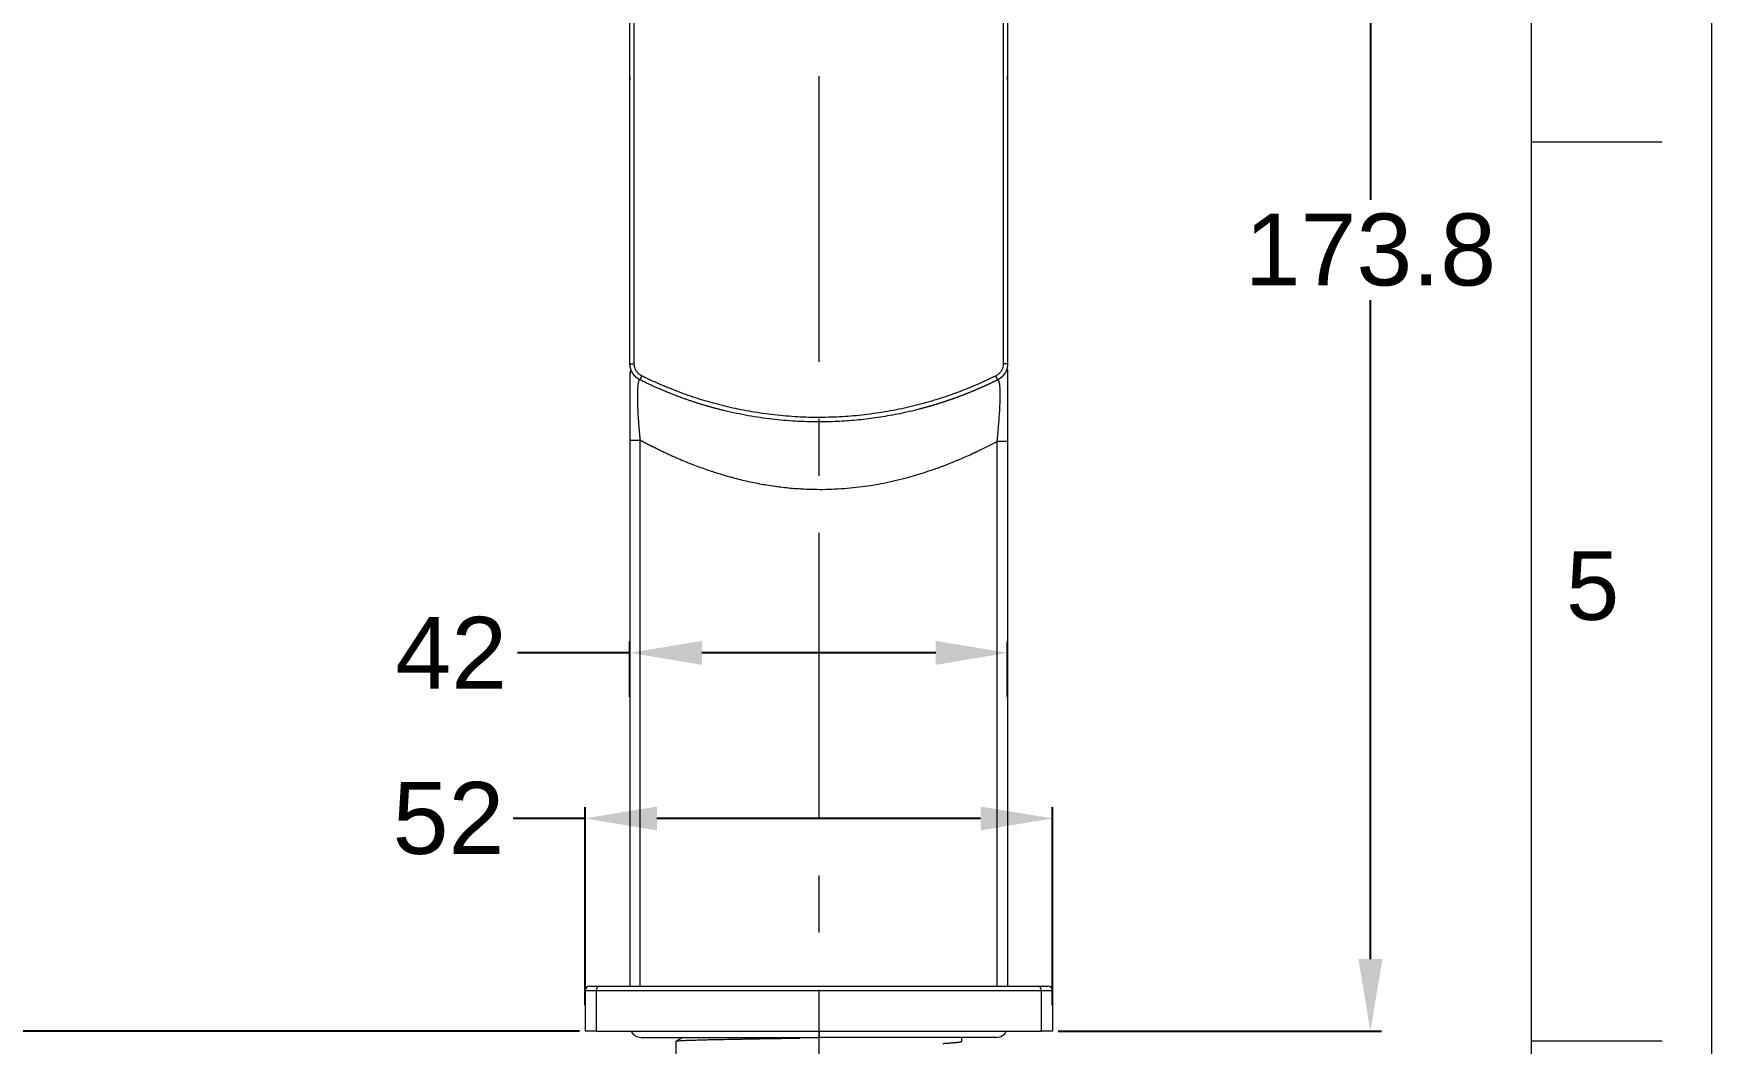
# Model space of a CAD drawing. Header units: millimetres. Extents: x 15183 to 15777, y -3358 to -2518.
# Drawn here: x 15590 to 15776.6, y -3038 to -2925.6 of the extents above; entities that cross this region are included whole.
import ezdxf

# ---------------------------------------------------------------- set-up
doc = ezdxf.new("R2010")
doc.units = ezdxf.units.MM
doc.linetypes.add('CENTERX2', pattern=[101.6, 63.5, -12.7, 12.7, -12.7])
for name, color, linetype, lineweight in [('CENTER', 1, 'CENTERX2', 15), ('DIM_', 5, 'Continuous', 9), ('FORM', 7, 'Continuous', 13)]:
    doc.layers.add(name, color=color, linetype=linetype, lineweight=lineweight)
doc.styles.get("Standard").update_dxf_attribs({"font": 'arial.ttf'})
doc.dimstyles.new('사본(2) STANDARD', dxfattribs={"dimscale": 0, "dimtxt": 4, "dimasz": 4, "dimexe": 1.25, "dimexo": 0.625, "dimgap": 1.5, "dimtad": 3, "dimtih": 1, "dimtoh": 1, "dimdec": 1, "dimzin": 9, "dimdsep": 46, "dimtxsty": 'Standard', "dimcen": 2.5, "dimclrd": 5, "dimclre": 5, "dimclrt": 5, "dimadec": 0, "dimazin": 0, "dimtfac": 1, "dimtdec": 1, "dimtmove": 0, "dimatfit": 3, "dimfxl": 1.25, "dimtfill": 1, "dimtolj": 1, "dimtzin": 0, "dimarcsym": 0})

# ---------------------------------------------------------------- blocks, each defined once
blk = doc.blocks.new('*D0')
at = {"layer": 'Defpoints', "color": 0, "transparency": 16777216}
for p in [(15677.36, -2862.84, 0), (15738.71, -2862.84), (15703.36, -3036.59, 0)]:
    blk.add_point(p, dxfattribs=at)
at = {"layer": 'DIM_', "color": 5, "lineweight": -2, "transparency": 16777216}
for p, q in [((15677.99, -2862.84), (15739.96, -2862.84)), ((15738.71, -2870.84), (15738.71, -2944.13)), ((15738.71, -3028.59), (15738.71, -2955.3)), ((15703.99, -3036.59), (15739.96, -3036.59))]:
    blk.add_line(p, q, dxfattribs=at)
at = {"layer": 'DIM_', "color": 5, "transparency": 16777216}
for points in [[(15737.38, -2870.84), (15740.05, -2870.84), (15738.71, -2862.84)], [(15737.38, -3028.59), (15740.05, -3028.59), (15738.71, -3036.59)]]:
    blk.add_solid(points, dxfattribs=at)
at = {"layer": 'DIM_', "color": 5, "transparency": 16777216, "insert": (15738.71, -2949.72), "char_height": 8, "attachment_point": 5, "bg_fill": 3, "box_fill_scale": 1.1, "bg_fill_color": 256, "bg_fill_true_color": 13158600, "bg_fill_transparency": 0}
blk.add_mtext('\\A1;173.8', dxfattribs=at)
blk = doc.blocks.new('*D1')
at = {"layer": 'Defpoints', "color": 0, "transparency": 16777216}
for p in [(15447.61, -2816.78), (15460.95, -2816.78, 0), (15651.36, -3036.59, 0)]:
    blk.add_point(p, dxfattribs=at)
at = {"layer": 'DIM_', "color": 5, "lineweight": -2, "transparency": 16777216}
for p, q in [((15460.33, -2816.78), (15446.36, -2816.78)), ((15447.61, -2824.78), (15447.61, -2921.1)), ((15447.61, -3028.59), (15447.61, -2932.27)), ((15650.74, -3036.59), (15446.36, -3036.59))]:
    blk.add_line(p, q, dxfattribs=at)
at = {"layer": 'DIM_', "color": 5, "transparency": 16777216}
for points in [[(15446.27, -2824.78), (15448.94, -2824.78), (15447.61, -2816.78)], [(15446.27, -3028.59), (15448.94, -3028.59), (15447.61, -3036.59)]]:
    blk.add_solid(points, dxfattribs=at)
at = {"layer": 'DIM_', "color": 5, "transparency": 16777216, "insert": (15447.61, -2926.68), "char_height": 8, "attachment_point": 5, "bg_fill": 3, "box_fill_scale": 1.1, "bg_fill_color": 256, "bg_fill_true_color": 13158600, "bg_fill_transparency": 0}
blk.add_mtext('\\A1;219.8', dxfattribs=at)
blk = doc.blocks.new('*D3')
at = {"layer": 'Defpoints', "color": 0, "transparency": 16777216}
for p in [(15499.23, -2698.98, 0), (15677.36, -2727.19, 0), (15544.69, -2774.91), (15389.53, -3036.59, 0), (15677.36, -3115.61, 0)]:
    blk.add_point(p, dxfattribs=at)
at = {"layer": 'DIM_', "color": 5, "lineweight": -2, "transparency": 16777216}
for start, end in [(252.71832, 260.18354), (261.81462, 269.28168)]:
    blk.add_arc((15677.36, -2150.75), 638.11, start, end, dxfattribs=at)
at = {"layer": 'DIM_', "color": 5, "transparency": 16777216}
for points in [[(15487.39, -2761.32), (15488.2, -2758.78), (15480.17, -2757.63)], [(15669.37, -2787.47), (15669.35, -2790.14), (15677.36, -2788.86)]]:
    blk.add_solid(points, dxfattribs=at)
at = {"layer": 'DIM_', "color": 5, "transparency": 16777216, "insert": (15577.54, -2781), "char_height": 8, "attachment_point": 5, "bg_fill": 3, "box_fill_scale": 1.1, "bg_fill_color": 256, "bg_fill_true_color": 13158600, "bg_fill_transparency": 0}
blk.add_mtext('\\A1;18°', dxfattribs=at)
blk = doc.blocks.new('*D4')
at = {"layer": 'Defpoints', "color": 0, "transparency": 16777216}
for p in [(15698.36, -2994.52), (15656.36, -3000.04), (15698.36, -3000.04, 0)]:
    blk.add_point(p, dxfattribs=at)
at = {"layer": 'DIM_', "color": 5, "lineweight": -2, "transparency": 16777216}
for p, q in [((15656.36, -2999.41), (15656.36, -2993.27)), ((15698.36, -2999.41), (15698.36, -2993.27)), ((15656.36, -2994.52), (15643.83, -2994.52)), ((15690.36, -2994.52), (15664.36, -2994.52))]:
    blk.add_line(p, q, dxfattribs=at)
at = {"layer": 'DIM_', "color": 5, "transparency": 16777216}
for points in [[(15664.36, -2993.19), (15664.36, -2995.86), (15656.36, -2994.52)], [(15690.36, -2993.19), (15690.36, -2995.86), (15698.36, -2994.52)]]:
    blk.add_solid(points, dxfattribs=at)
at = {"layer": 'DIM_', "color": 5, "transparency": 16777216, "insert": (15636.48, -2994.52), "char_height": 8, "attachment_point": 5, "bg_fill": 3, "box_fill_scale": 1.1, "bg_fill_color": 256, "bg_fill_true_color": 13158600, "bg_fill_transparency": 0}
blk.add_mtext('\\A1;42', dxfattribs=at)
blk = doc.blocks.new('*D5')
at = {"layer": 'Defpoints', "color": 0, "transparency": 16777216}
for p in [(15703.36, -3012.94), (15651.36, -3034.34, 0), (15703.36, -3034.34, 0)]:
    blk.add_point(p, dxfattribs=at)
at = {"layer": 'DIM_', "color": 5, "lineweight": -2, "transparency": 16777216}
for p, q in [((15651.36, -3033.72), (15651.36, -3011.69)), ((15703.36, -3033.72), (15703.36, -3011.69)), ((15651.36, -3012.94), (15643.36, -3012.94)), ((15695.36, -3012.94), (15659.36, -3012.94))]:
    blk.add_line(p, q, dxfattribs=at)
at = {"layer": 'DIM_', "color": 5, "transparency": 16777216}
for points in [[(15659.36, -3011.61), (15659.36, -3014.27), (15651.36, -3012.94)], [(15695.36, -3011.61), (15695.36, -3014.27), (15703.36, -3012.94)]]:
    blk.add_solid(points, dxfattribs=at)
at = {"layer": 'DIM_', "color": 5, "transparency": 16777216, "insert": (15636.17, -3012.94), "char_height": 8, "attachment_point": 5, "bg_fill": 3, "box_fill_scale": 1.1, "bg_fill_color": 256, "bg_fill_true_color": 13158600, "bg_fill_transparency": 0}
blk.add_mtext('\\A1;52', dxfattribs=at)
blk = doc.blocks.new('*D10')
at = {"layer": 'Defpoints', "color": 0, "transparency": 16777216}
for p in [(15418.41, -2621.89), (15586.06, -2621.89), (15651.36, -3036.59, 0)]:
    blk.add_point(p, dxfattribs=at)
at = {"layer": 'DIM_', "color": 5, "lineweight": -2, "transparency": 16777216}
for p, q in [((15585.44, -2621.89), (15417.16, -2621.89)), ((15418.41, -2629.89), (15418.41, -2823.72)), ((15418.41, -3028.59), (15418.41, -2834.76)), ((15650.74, -3036.59), (15417.16, -3036.59))]:
    blk.add_line(p, q, dxfattribs=at)
at = {"layer": 'DIM_', "color": 5, "transparency": 16777216}
for points in [[(15417.08, -2629.89), (15419.74, -2629.89), (15418.41, -2621.89)], [(15417.08, -3028.59), (15419.74, -3028.59), (15418.41, -3036.59)]]:
    blk.add_solid(points, dxfattribs=at)
at = {"layer": 'DIM_', "color": 5, "transparency": 16777216, "insert": (15418.41, -2829.24), "char_height": 8, "attachment_point": 5, "bg_fill": 3, "box_fill_scale": 1.1, "bg_fill_color": 256, "bg_fill_true_color": 13158600, "bg_fill_transparency": 0}
blk.add_mtext('\\A1;414.7', dxfattribs=at)

msp = doc.modelspace()

# ---------------------------------------------------------------- linework, layer by layer
at = {"linetype": 'Continuous', "lineweight": 18}
for p, q in [((15656.36, -2962.37, 0), (15656.36, -2870.01, 0)), ((15698.36, -2870.01, 0), (15698.36, -2962.37, 0)), ((15656.36, -2970.85, 0), (15656.36, -3031.59, 0)), ((15698.36, -2971.01, 0), (15697.18, -2971.01, 0)), ((15698.36, -2971.01, 0), (15698.36, -3031.59, 0)), ((15651.36, -3032.09, 0), (15651.36, -3036.59, 0)), ((15651.86, -3031.59, 0), (15652.9, -3031.59, 0)), ((15652.9, -3031.59, 0), (15701.82, -3031.59, 0)), ((15701.82, -3031.59, 0), (15702.86, -3031.59, 0)), ((15703.36, -3032.09, 0), (15703.36, -3036.59, 0)), ((15652.61, -3036.59, 0), (15651.36, -3036.59, 0)), ((15652.61, -3036.59, 0), (15702.11, -3036.59, 0)), ((15657.61, -3037.29, 0), (15677.42, -3037.29, 0)), ((15661.46, -3037.75, 0), (15661.46, -3039.68, 0)), ((15697.11, -3037.29, 0), (15677.42, -3037.29, 0)), ((15693.26, -3037.72, 0), (15693.26, -3037.29, 0)), ((15703.36, -3036.59, 0), (15702.11, -3036.59, 0))]:
    msp.add_line(p, q, dxfattribs=at)
at = {"linetype": 'Continuous', "lineweight": 13}
for p, q in [((15656.84, -2962.37, 0), (15656.84, -2870.01, 0)), ((15697.88, -2870.01, 0), (15697.88, -2962.37, 0)), ((15656.36, -2962.37, 0), (15656.84, -2962.37, 0)), ((15698.36, -2962.37, 0), (15697.88, -2962.37, 0)), ((15656.36, -2970.85, 0), (15657.47, -2970.85, 0)), ((15657.47, -2970.85, 0), (15657.47, -3031.59, 0)), ((15697.18, -2971.01, 0), (15697.18, -3031.59, 0)), ((15651.36, -3032.09, 0), (15652.61, -3032.09, 0)), ((15652.61, -3032.09, 0), (15652.61, -3036.59, 0)), ((15652.61, -3032.09, 0), (15702.11, -3032.09, 0)), ((15702.11, -3032.09, 0), (15703.36, -3032.09, 0)), ((15702.11, -3032.09, 0), (15702.11, -3036.59, 0))]:
    msp.add_line(p, q, dxfattribs=at)
at = {"linetype": 'Continuous', "lineweight": 18}
for centre, radius, start, end in [((15651.86, -3032.09, 0), 0.5, 90, 180), ((15702.86, -3032.09, 0), 0.5, 0, 90), ((15657.61, -3036.04, 0), 1.25, 206.1042, 270), ((15697.11, -3036.04, 0), 1.25, 270, 333.8958)]:
    msp.add_arc(centre, radius, start, end, dxfattribs=at)
at = {"linetype": 'Continuous', "lineweight": 13}
for centre, major_axis, ratio, start_param, end_param in [((15657.69, -2963.71, 0), (-0.223, -0.448), 0.039955, 4.732282, 6.283185), ((15697.03, -2963.71, 0), (0.223, -0.448), 0.039955, 0, 1.550903), ((15652.9, -3032.09, 0), (0, 0.5), 0.582278, 0, 1.570796), ((15701.82, -3032.09, 0), (0, 0.5), 0.582278, 4.712389, 6.283185), ((15677.42, -3036.04, 0), (0, 1.25), 0.003062, 3.141625, 4.25676)]:
    msp.add_ellipse(centre, major_axis=major_axis, ratio=ratio, start_param=start_param, end_param=end_param, dxfattribs=at)
at = {"linetype": 'Continuous', "lineweight": 18}
for points, degree, knots in [([(15656.36, -2930.43, 0), (15656.36, -2930.45, 0), (15656.36, -2930.57, 0), (15656.36, -2930.75, 0), (15656.36, -2930.81, 0), (15656.36, -2930.81, 0)], 3, [0, 0, 0, 0, 0.111445, 0.555722, 1, 1, 1, 1]), ([(15698.36, -2930.81, 0), (15698.36, -2930.81, 0), (15698.36, -2930.79, 0), (15698.36, -2930.72, 0), (15698.36, -2930.58, 0), (15698.36, -2930.45, 0), (15698.36, -2930.37, 0)], 3, [0, 0, 0, 0, 0.255095, 0.51019, 0.765285, 1, 1, 1, 1]), ([(15657.47, -2964.16, 0), (15657.46, -2964.16, 0), (15657.45, -2964.15, 0), (15657.43, -2964.14, 0), (15657.41, -2964.13, 0), (15657.39, -2964.12, 0), (15657.38, -2964.11, 0), (15657.36, -2964.1, 0), (15657.34, -2964.09, 0), (15657.32, -2964.08, 0), (15657.3, -2964.07, 0), (15657.29, -2964.06, 0), (15657.27, -2964.05, 0), (15657.25, -2964.04, 0), (15657.23, -2964.02, 0), (15657.22, -2964.01, 0), (15657.2, -2964, 0), (15657.18, -2963.99, 0), (15657.17, -2963.98, 0), (15657.15, -2963.96, 0), (15657.13, -2963.95, 0), (15657.12, -2963.94, 0), (15657.1, -2963.93, 0), (15657.09, -2963.91, 0), (15657.07, -2963.9, 0), (15657.06, -2963.89, 0), (15657.04, -2963.87, 0), (15657.03, -2963.86, 0), (15657.01, -2963.85, 0), (15657, -2963.83, 0), (15656.98, -2963.82, 0), (15656.97, -2963.81, 0), (15656.95, -2963.79, 0), (15656.94, -2963.78, 0), (15656.92, -2963.76, 0), (15656.91, -2963.75, 0), (15656.9, -2963.73, 0), (15656.88, -2963.72, 0), (15656.87, -2963.71, 0), (15656.86, -2963.69, 0), (15656.84, -2963.68, 0), (15656.83, -2963.66, 0), (15656.82, -2963.65, 0), (15656.81, -2963.63, 0), (15656.8, -2963.62, 0), (15656.78, -2963.6, 0), (15656.77, -2963.59, 0), (15656.76, -2963.57, 0), (15656.75, -2963.56, 0), (15656.74, -2963.54, 0), (15656.73, -2963.52, 0), (15656.72, -2963.51, 0), (15656.7, -2963.49, 0), (15656.69, -2963.48, 0), (15656.68, -2963.46, 0), (15656.67, -2963.45, 0), (15656.66, -2963.43, 0), (15656.65, -2963.41, 0), (15656.64, -2963.4, 0), (15656.63, -2963.38, 0), (15656.62, -2963.37, 0), (15656.62, -2963.35, 0), (15656.61, -2963.33, 0), (15656.6, -2963.32, 0), (15656.59, -2963.3, 0), (15656.58, -2963.28, 0), (15656.57, -2963.27, 0), (15656.56, -2963.25, 0), (15656.56, -2963.23, 0), (15656.55, -2963.22, 0), (15656.54, -2963.2, 0), (15656.53, -2963.18, 0), (15656.53, -2963.17, 0), (15656.52, -2963.15, 0), (15656.51, -2963.13, 0), (15656.5, -2963.12, 0), (15656.5, -2963.1, 0), (15656.49, -2963.08, 0), (15656.49, -2963.07, 0), (15656.48, -2963.05, 0), (15656.47, -2963.03, 0), (15656.47, -2963.02, 0), (15656.46, -2963, 0), (15656.46, -2962.98, 0), (15656.45, -2962.97, 0), (15656.45, -2962.95, 0), (15656.44, -2962.93, 0), (15656.44, -2962.92, 0), (15656.43, -2962.9, 0), (15656.43, -2962.88, 0), (15656.42, -2962.87, 0), (15656.42, -2962.85, 0), (15656.41, -2962.83, 0), (15656.41, -2962.82, 0), (15656.41, -2962.8, 0), (15656.4, -2962.78, 0), (15656.4, -2962.77, 0), (15656.4, -2962.75, 0), (15656.39, -2962.73, 0), (15656.39, -2962.72, 0), (15656.39, -2962.7, 0), (15656.38, -2962.68, 0), (15656.38, -2962.67, 0), (15656.38, -2962.65, 0), (15656.38, -2962.63, 0), (15656.38, -2962.62, 0), (15656.37, -2962.6, 0), (15656.37, -2962.58, 0), (15656.37, -2962.57, 0), (15656.37, -2962.55, 0), (15656.37, -2962.53, 0), (15656.37, -2962.52, 0), (15656.36, -2962.5, 0), (15656.36, -2962.48, 0), (15656.36, -2962.47, 0), (15656.36, -2962.45, 0), (15656.36, -2962.44, 0), (15656.36, -2962.42, 0), (15656.36, -2962.4, 0), (15656.36, -2962.39, 0), (15656.36, -2962.38, 0), (15656.36, -2962.37, 0)], 3, [0, 0, 0, 0, 0.009583, 0.019145, 0.028688, 0.038211, 0.047713, 0.057196, 0.066659, 0.076101, 0.085524, 0.094927, 0.104309, 0.113672, 0.123015, 0.132337, 0.14164, 0.150923, 0.160185, 0.169428, 0.178651, 0.187853, 0.197036, 0.206199, 0.215341, 0.224464, 0.233567, 0.242649, 0.251712, 0.260755, 0.269777, 0.27878, 0.287763, 0.296726, 0.305668, 0.314591, 0.323494, 0.332376, 0.341239, 0.350082, 0.358905, 0.367707, 0.37649, 0.385253, 0.393996, 0.402719, 0.411421, 0.420104, 0.428767, 0.43741, 0.446033, 0.454636, 0.463219, 0.471782, 0.480325, 0.488847, 0.49735, 0.505833, 0.514296, 0.522739, 0.531162, 0.539566, 0.547949, 0.556312, 0.564655, 0.572978, 0.581281, 0.589564, 0.597828, 0.606071, 0.614294, 0.622497, 0.630681, 0.638844, 0.646987, 0.655111, 0.663214, 0.671297, 0.679361, 0.687404, 0.695428, 0.703431, 0.711415, 0.719379, 0.727322, 0.735246, 0.74315, 0.751033, 0.758897, 0.766741, 0.774565, 0.782369, 0.790153, 0.797917, 0.805661, 0.813385, 0.821089, 0.828773, 0.836437, 0.844081, 0.851705, 0.85931, 0.866894, 0.874458, 0.882003, 0.889527, 0.897032, 0.904516, 0.911981, 0.919426, 0.92685, 0.934255, 0.94164, 0.949005, 0.956349, 0.963674, 0.970979, 0.978264, 0.98553, 0.992775, 1, 1, 1, 1]), ([(15656.4, -2963.21, 0), (15656.38, -2963.21, 0), (15656.37, -2963.25, 0), (15656.36, -2963.41, 0), (15656.37, -2963.47, 0)], 3, [0, 0, 0, 0, 0.707445, 1, 1, 1, 1]), ([(15656.36, -2963.35, 0), (15656.36, -2963.46, 0), (15656.36, -2963.7, 0), (15656.36, -2964.12, 0), (15656.36, -2964.53, 0), (15656.36, -2964.89, 0), (15656.36, -2965.18, 0), (15656.36, -2965.48, 0), (15656.36, -2965.76, 0), (15656.36, -2966.02, 0), (15656.36, -2966.24, 0), (15656.36, -2966.48, 0), (15656.36, -2966.73, 0), (15656.36, -2967, 0), (15656.36, -2967.29, 0), (15656.36, -2967.63, 0), (15656.36, -2968.01, 0), (15656.36, -2968.41, 0), (15656.36, -2968.82, 0), (15656.36, -2969.13, 0), (15656.36, -2969.34, 0), (15656.36, -2969.44, 0), (15656.36, -2969.54, 0), (15656.36, -2969.65, 0), (15656.36, -2969.75, 0), (15656.36, -2969.85, 0), (15656.36, -2969.95, 0), (15656.36, -2970.05, 0), (15656.36, -2970.15, 0), (15656.36, -2970.25, 0), (15656.36, -2970.35, 0), (15656.36, -2970.45, 0), (15656.36, -2970.55, 0), (15656.36, -2970.65, 0), (15656.36, -2970.75, 0), (15656.36, -2970.81, 0), (15656.36, -2970.85, 0)], 3, [0, 0, 0, 0, 0.073628, 0.158165, 0.239946, 0.28245, 0.32525, 0.368337, 0.411697, 0.440206, 0.469602, 0.499886, 0.531056, 0.563106, 0.596026, 0.638832, 0.682872, 0.728155, 0.774675, 0.822413, 0.833747, 0.845049, 0.856321, 0.867562, 0.878771, 0.88995, 0.901097, 0.912213, 0.923298, 0.934352, 0.945374, 0.956364, 0.967322, 0.978247, 0.98914, 1, 1, 1, 1]), ([(15698.36, -2962.37, 0), (15698.36, -2962.38, 0), (15698.36, -2962.39, 0), (15698.36, -2962.42, 0), (15698.36, -2962.44, 0), (15698.36, -2962.46, 0), (15698.36, -2962.48, 0), (15698.36, -2962.51, 0), (15698.35, -2962.53, 0), (15698.35, -2962.55, 0), (15698.35, -2962.58, 0), (15698.35, -2962.6, 0), (15698.34, -2962.62, 0), (15698.34, -2962.65, 0), (15698.34, -2962.67, 0), (15698.33, -2962.69, 0), (15698.33, -2962.72, 0), (15698.33, -2962.74, 0), (15698.32, -2962.76, 0), (15698.32, -2962.79, 0), (15698.31, -2962.81, 0), (15698.31, -2962.83, 0), (15698.3, -2962.86, 0), (15698.29, -2962.88, 0), (15698.29, -2962.9, 0), (15698.28, -2962.93, 0), (15698.27, -2962.95, 0), (15698.27, -2962.97, 0), (15698.26, -2963, 0), (15698.25, -2963.02, 0), (15698.24, -2963.04, 0), (15698.24, -2963.07, 0), (15698.23, -2963.09, 0), (15698.22, -2963.11, 0), (15698.21, -2963.14, 0), (15698.2, -2963.16, 0), (15698.19, -2963.18, 0), (15698.18, -2963.21, 0), (15698.17, -2963.23, 0), (15698.16, -2963.25, 0), (15698.14, -2963.28, 0), (15698.13, -2963.3, 0), (15698.12, -2963.32, 0), (15698.11, -2963.35, 0), (15698.09, -2963.37, 0), (15698.08, -2963.39, 0), (15698.07, -2963.41, 0), (15698.05, -2963.44, 0), (15698.04, -2963.46, 0), (15698.02, -2963.48, 0), (15698.01, -2963.5, 0), (15697.99, -2963.52, 0), (15697.98, -2963.55, 0), (15697.96, -2963.57, 0), (15697.95, -2963.59, 0), (15697.93, -2963.61, 0), (15697.91, -2963.63, 0), (15697.9, -2963.65, 0), (15697.88, -2963.67, 0), (15697.86, -2963.69, 0), (15697.84, -2963.71, 0), (15697.82, -2963.73, 0), (15697.8, -2963.76, 0), (15697.79, -2963.77, 0), (15697.77, -2963.79, 0), (15697.75, -2963.81, 0), (15697.73, -2963.83, 0), (15697.7, -2963.85, 0), (15697.68, -2963.87, 0), (15697.66, -2963.89, 0), (15697.64, -2963.91, 0), (15697.62, -2963.93, 0), (15697.6, -2963.94, 0), (15697.57, -2963.96, 0), (15697.55, -2963.98, 0), (15697.53, -2964, 0), (15697.5, -2964.01, 0), (15697.48, -2964.03, 0), (15697.46, -2964.04, 0), (15697.43, -2964.06, 0), (15697.41, -2964.08, 0), (15697.38, -2964.09, 0), (15697.36, -2964.11, 0), (15697.33, -2964.12, 0), (15697.3, -2964.13, 0), (15697.28, -2964.15, 0), (15697.26, -2964.16, 0), (15697.25, -2964.16, 0)], 3, [0, 0, 0, 0, 0.010121, 0.02028, 0.030479, 0.040717, 0.050994, 0.06131, 0.071665, 0.082059, 0.092492, 0.102965, 0.113477, 0.124027, 0.134617, 0.145246, 0.155914, 0.166621, 0.177368, 0.188153, 0.198978, 0.209842, 0.220744, 0.231686, 0.242668, 0.253688, 0.264747, 0.275846, 0.286984, 0.29816, 0.309377, 0.320632, 0.331926, 0.34326, 0.354632, 0.366044, 0.377495, 0.388985, 0.400514, 0.412083, 0.42369, 0.435337, 0.447023, 0.458748, 0.470512, 0.482316, 0.494159, 0.50604, 0.517961, 0.529921, 0.541921, 0.553959, 0.566037, 0.578154, 0.59031, 0.602505, 0.61474, 0.627013, 0.639326, 0.651678, 0.664069, 0.6765, 0.688969, 0.701478, 0.714026, 0.726613, 0.739239, 0.751905, 0.76461, 0.777354, 0.790137, 0.802959, 0.815821, 0.828722, 0.841662, 0.854641, 0.867659, 0.880717, 0.893814, 0.90695, 0.920125, 0.933339, 0.946593, 0.959886, 0.973218, 0.986589, 1, 1, 1, 1]), ([(15698.36, -2962.96, 0), (15698.36, -2963.25, 0), (15698.36, -2963.67, 0), (15698.36, -2964.08, 0), (15698.36, -2964.62, 0), (15698.36, -2965.17, 0), (15698.36, -2965.82, 0), (15698.36, -2966.51, 0), (15698.36, -2967.29, 0), (15698.36, -2968.12, 0), (15698.36, -2969.03, 0), (15698.36, -2969.99, 0), (15698.36, -2971.01, 0)], 2, [0, 0, 0, 0.166667, 0.166667, 0.333333, 0.333333, 0.5, 0.5, 0.666667, 0.666667, 0.833333, 0.833333, 1, 1, 1]), ([(15697.25, -2964.16, 0), (15697.22, -2964.18, 0), (15697.16, -2964.21, 0), (15697.07, -2964.25, 0), (15696.97, -2964.3, 0), (15696.88, -2964.34, 0), (15696.79, -2964.39, 0), (15696.7, -2964.43, 0), (15696.6, -2964.48, 0), (15696.51, -2964.52, 0), (15696.42, -2964.57, 0), (15696.33, -2964.61, 0), (15696.23, -2964.65, 0), (15696.14, -2964.7, 0), (15696.05, -2964.74, 0), (15695.96, -2964.78, 0), (15695.86, -2964.82, 0), (15695.77, -2964.87, 0), (15695.68, -2964.91, 0), (15695.59, -2964.95, 0), (15695.49, -2964.99, 0), (15695.4, -2965.03, 0), (15695.31, -2965.07, 0), (15695.22, -2965.11, 0), (15695.12, -2965.15, 0), (15695.03, -2965.19, 0), (15694.94, -2965.23, 0), (15694.85, -2965.27, 0), (15694.76, -2965.31, 0), (15694.66, -2965.35, 0), (15694.57, -2965.39, 0), (15694.48, -2965.43, 0), (15694.39, -2965.46, 0), (15694.3, -2965.5, 0), (15694.2, -2965.54, 0), (15694.11, -2965.58, 0), (15694.02, -2965.61, 0), (15693.93, -2965.65, 0), (15693.84, -2965.69, 0), (15693.74, -2965.72, 0), (15693.65, -2965.76, 0), (15693.56, -2965.8, 0), (15693.47, -2965.83, 0), (15693.38, -2965.87, 0), (15693.28, -2965.9, 0), (15693.19, -2965.94, 0), (15693.1, -2965.97, 0), (15693.01, -2966.01, 0), (15692.92, -2966.04, 0), (15692.83, -2966.07, 0), (15692.74, -2966.11, 0), (15692.64, -2966.14, 0), (15692.55, -2966.17, 0), (15692.46, -2966.21, 0), (15692.37, -2966.24, 0), (15692.28, -2966.27, 0), (15692.19, -2966.31, 0), (15692.1, -2966.34, 0), (15692.01, -2966.37, 0), (15691.91, -2966.4, 0), (15691.82, -2966.43, 0), (15691.73, -2966.46, 0), (15691.64, -2966.49, 0), (15691.55, -2966.52, 0), (15691.46, -2966.55, 0), (15691.37, -2966.58, 0), (15691.28, -2966.61, 0), (15691.19, -2966.64, 0), (15691.1, -2966.67, 0), (15691.01, -2966.7, 0), (15690.92, -2966.73, 0), (15690.83, -2966.76, 0), (15690.73, -2966.79, 0), (15690.64, -2966.82, 0), (15690.55, -2966.85, 0), (15690.46, -2966.87, 0), (15690.37, -2966.9, 0), (15690.28, -2966.93, 0), (15690.19, -2966.96, 0), (15690.1, -2966.98, 0), (15690.01, -2967.01, 0), (15689.92, -2967.04, 0), (15689.83, -2967.06, 0), (15689.74, -2967.09, 0), (15689.66, -2967.11, 0), (15689.57, -2967.14, 0), (15689.48, -2967.16, 0), (15689.39, -2967.19, 0), (15689.3, -2967.21, 0), (15689.21, -2967.24, 0), (15689.12, -2967.26, 0), (15689.03, -2967.29, 0), (15688.94, -2967.31, 0), (15688.85, -2967.34, 0), (15688.76, -2967.36, 0), (15688.67, -2967.38, 0), (15688.58, -2967.41, 0), (15687.82, -2967.6, 0), (15686.37, -2967.94, 0), (15684.22, -2968.33, 0), (15682.08, -2968.61, 0), (15679.95, -2968.78, 0), (15678.45, -2968.83, 0), (15677.59, -2968.84, 0), (15676.57, -2968.84, 0), (15674.75, -2968.79, 0), (15672.13, -2968.56, 0), (15669.5, -2968.17, 0), (15667.7, -2967.79, 0), (15666.72, -2967.55, 0), (15666.54, -2967.51, 0), (15666.37, -2967.47, 0), (15666.2, -2967.42, 0), (15666.02, -2967.38, 0), (15665.85, -2967.33, 0), (15665.68, -2967.28, 0), (15665.5, -2967.24, 0), (15665.33, -2967.19, 0), (15665.15, -2967.14, 0), (15664.98, -2967.09, 0), (15664.8, -2967.04, 0), (15664.62, -2966.98, 0), (15664.45, -2966.93, 0), (15664.27, -2966.88, 0), (15664.1, -2966.82, 0), (15663.92, -2966.77, 0), (15663.74, -2966.71, 0), (15663.57, -2966.65, 0), (15663.39, -2966.6, 0), (15663.21, -2966.54, 0), (15663.03, -2966.48, 0), (15662.86, -2966.42, 0), (15662.68, -2966.36, 0), (15662.5, -2966.29, 0), (15662.32, -2966.23, 0), (15662.14, -2966.17, 0), (15661.97, -2966.1, 0), (15661.79, -2966.03, 0), (15661.61, -2965.97, 0), (15661.43, -2965.9, 0), (15661.25, -2965.83, 0), (15661.07, -2965.76, 0), (15660.89, -2965.69, 0), (15660.71, -2965.62, 0), (15660.53, -2965.55, 0), (15660.35, -2965.47, 0), (15660.17, -2965.4, 0), (15659.99, -2965.32, 0), (15659.81, -2965.25, 0), (15659.63, -2965.17, 0), (15659.45, -2965.09, 0), (15659.27, -2965.01, 0), (15659.09, -2964.93, 0), (15658.91, -2964.85, 0), (15658.73, -2964.77, 0), (15658.55, -2964.68, 0), (15658.37, -2964.6, 0), (15658.19, -2964.51, 0), (15658.01, -2964.43, 0), (15657.83, -2964.34, 0), (15657.65, -2964.25, 0), (15657.53, -2964.19, 0), (15657.47, -2964.16, 0)], 3, [0, 0, 0, 0, 0.002509, 0.005014, 0.007517, 0.010016, 0.012513, 0.015006, 0.017497, 0.019984, 0.022469, 0.024951, 0.027429, 0.029905, 0.032377, 0.034847, 0.037313, 0.039777, 0.042237, 0.044695, 0.047149, 0.049601, 0.052049, 0.054495, 0.056937, 0.059377, 0.061813, 0.064246, 0.066677, 0.069104, 0.071529, 0.07395, 0.076369, 0.078784, 0.081197, 0.083606, 0.086013, 0.088416, 0.090816, 0.093214, 0.095608, 0.098, 0.100388, 0.102774, 0.105156, 0.107535, 0.109912, 0.112285, 0.114656, 0.117023, 0.119387, 0.121749, 0.124107, 0.126463, 0.128815, 0.131165, 0.133511, 0.135854, 0.138195, 0.140532, 0.142866, 0.145198, 0.147526, 0.149852, 0.152174, 0.154493, 0.15681, 0.159123, 0.161434, 0.163741, 0.166045, 0.168347, 0.170645, 0.172941, 0.175233, 0.177522, 0.179809, 0.182092, 0.184372, 0.18665, 0.188924, 0.191196, 0.193464, 0.195729, 0.197992, 0.200251, 0.202507, 0.204761, 0.207011, 0.209259, 0.211503, 0.213744, 0.215983, 0.218218, 0.220451, 0.22268, 0.224906, 0.22713, 0.280373, 0.333156, 0.38548, 0.437348, 0.488758, 0.494382, 0.500006, 0.563135, 0.626884, 0.691256, 0.756252, 0.760562, 0.764884, 0.769216, 0.77356, 0.777915, 0.782281, 0.786658, 0.791046, 0.795445, 0.799855, 0.804277, 0.808709, 0.813153, 0.817607, 0.822073, 0.82655, 0.831038, 0.835537, 0.840047, 0.844568, 0.849101, 0.853644, 0.858199, 0.862764, 0.867341, 0.871929, 0.876528, 0.881138, 0.885759, 0.890391, 0.895035, 0.899689, 0.904355, 0.909032, 0.913719, 0.918418, 0.923128, 0.92785, 0.932582, 0.937325, 0.94208, 0.946845, 0.951622, 0.95641, 0.961209, 0.966019, 0.97084, 0.975672, 0.980515, 0.98537, 0.990235, 0.995112, 1, 1, 1, 1]), ([(15675.26, -3037.4, 0), (15674.74, -3037.41, 0), (15674.23, -3037.42, 0), (15673.59, -3037.43, 0), (15673.4, -3037.43, 0), (15673.21, -3037.43, 0), (15673.08, -3037.44, 0), (15673.02, -3037.44, 0), (15672.7, -3037.44, 0), (15672.45, -3037.45, 0), (15671.71, -3037.46, 0), (15670.75, -3037.47, 0), (15669.82, -3037.49, 0), (15669.26, -3037.5, 0), (15669.09, -3037.5, 0), (15668.92, -3037.5, 0), (15668.81, -3037.51, 0), (15668.76, -3037.51, 0), (15668.48, -3037.51, 0), (15668.27, -3037.52, 0), (15667.63, -3037.53, 0), (15667.23, -3037.54, 0), (15666.45, -3037.55, 0), (15666.08, -3037.56, 0), (15665.55, -3037.57, 0), (15665.38, -3037.57, 0), (15665.12, -3037.58, 0), (15665.04, -3037.58, 0), (15664.88, -3037.59, 0), (15664.8, -3037.59, 0), (15664.4, -3037.6, 0), (15664.1, -3037.61, 0), (15663.56, -3037.62, 0), (15663.31, -3037.63, 0), (15662.85, -3037.64, 0), (15662.65, -3037.65, 0), (15662.42, -3037.66, 0), (15662.38, -3037.66, 0), (15662.31, -3037.67, 0), (15662.29, -3037.67, 0), (15662.25, -3037.67, 0), (15662.15, -3037.67, 0), (15662.06, -3037.68, 0), (15661.86, -3037.69, 0), (15661.75, -3037.7, 0), (15661.58, -3037.71, 0), (15661.52, -3037.72, 0), (15661.48, -3037.73, 0), (15661.47, -3037.74, 0), (15661.46, -3037.74, 0), (15661.46, -3037.74, 0), (15661.46, -3037.75, 0)], 3, [0, 0, 0, 0, 0.068287, 0.068287, 0.085359, 0.093895, 0.093895, 0.102431, 0.102431, 0.136575, 0.136575, 0.204862, 0.273149, 0.273149, 0.290221, 0.298757, 0.298757, 0.307293, 0.307293, 0.341437, 0.341437, 0.409724, 0.409724, 0.478011, 0.478011, 0.512155, 0.512155, 0.529227, 0.529227, 0.546299, 0.546299, 0.614586, 0.614586, 0.682873, 0.682873, 0.751161, 0.751161, 0.768232, 0.768232, 0.776768, 0.776768, 0.785304, 0.819448, 0.819448, 0.887735, 0.887735, 0.956023, 0.956023, 0.990166, 0.990166, 1, 1, 1, 1]), ([(15691.15, -3037.96, 0), (15691.32, -3037.95, 0), (15691.62, -3037.93, 0), (15691.9, -3037.91, 0), (15692.05, -3037.9, 0), (15692.08, -3037.9, 0), (15692.15, -3037.89, 0), (15692.17, -3037.89, 0), (15692.26, -3037.88, 0), (15692.32, -3037.88, 0), (15692.48, -3037.86, 0), (15692.67, -3037.85, 0), (15692.91, -3037.82, 0), (15693.09, -3037.79, 0), (15693.16, -3037.77, 0), (15693.2, -3037.76, 0), (15693.21, -3037.75, 0), (15693.22, -3037.75, 0), (15693.24, -3037.74, 0), (15693.25, -3037.73, 0), (15693.26, -3037.73, 0), (15693.26, -3037.72, 0), (15693.26, -3037.72, 0)], 3, [0, 0, 0, 0, 0.118099, 0.236197, 0.236197, 0.265722, 0.265722, 0.295246, 0.295246, 0.354296, 0.354296, 0.472394, 0.590493, 0.708591, 0.82669, 0.82669, 0.856214, 0.856214, 0.885739, 0.944788, 0.944788, 1, 1, 1, 1])]:
    msp.add_open_spline(points, degree=degree, knots=knots, dxfattribs=at)
for points, degree in [([(15657.67, -2963.71, 0), (15657.56, -2963.66, 0), (15657.36, -2963.53, 0), (15657.13, -2963.28, 0), (15656.97, -2963.01, 0), (15656.87, -2962.73, 0), (15656.84, -2962.49, 0), (15656.84, -2962.37, 0)], 3), ([(15697.88, -2962.37, 0), (15697.88, -2962.49, 0), (15697.85, -2962.73, 0), (15697.74, -2963.05, 0), (15697.57, -2963.31, 0), (15697.36, -2963.53, 0), (15697.16, -2963.66, 0), (15697.05, -2963.71, 0)], 3), ([(15662.28, -3037.27, 0), (15661.87, -3037.51, 0), (15661.46, -3037.74, 0)], 2)]:
    msp.add_open_spline(points, degree=degree, dxfattribs=at)
at = {"linetype": 'Continuous', "lineweight": 13}
for points, knots in [([(15657.51, -2964.15, 0), (15657.5, -2964.15, 0), (15657.5, -2964.15, 0), (15657.5, -2964.14, 0), (15657.49, -2964.14, 0), (15657.49, -2964.14, 0), (15657.48, -2964.14, 0), (15657.48, -2964.14, 0), (15657.47, -2964.14, 0), (15657.47, -2964.14, 0), (15657.47, -2964.14, 0), (15657.46, -2964.14, 0), (15657.46, -2964.14, 0), (15657.45, -2964.14, 0), (15657.45, -2964.14, 0), (15657.44, -2964.14, 0), (15657.44, -2964.14, 0), (15657.44, -2964.14, 0), (15657.43, -2964.15, 0), (15657.43, -2964.15, 0), (15657.42, -2964.15, 0), (15657.42, -2964.15, 0), (15657.42, -2964.16, 0), (15657.41, -2964.16, 0), (15657.41, -2964.16, 0), (15657.41, -2964.17, 0), (15657.4, -2964.17, 0), (15657.4, -2964.17, 0), (15657.39, -2964.18, 0), (15657.39, -2964.18, 0), (15657.39, -2964.18, 0), (15657.38, -2964.19, 0), (15657.38, -2964.19, 0), (15657.38, -2964.2, 0), (15657.37, -2964.2, 0), (15657.37, -2964.21, 0), (15657.36, -2964.23, 0), (15657.34, -2964.27, 0), (15657.31, -2964.34, 0), (15657.29, -2964.43, 0), (15657.26, -2964.56, 0), (15657.23, -2964.75, 0), (15657.21, -2965.05, 0), (15657.19, -2965.39, 0), (15657.18, -2965.78, 0), (15657.18, -2966.23, 0), (15657.19, -2966.64, 0), (15657.2, -2967, 0), (15657.21, -2967.29, 0), (15657.23, -2967.6, 0), (15657.24, -2967.91, 0), (15657.26, -2968.24, 0), (15657.28, -2968.58, 0), (15657.31, -2968.94, 0), (15657.33, -2969.21, 0), (15657.34, -2969.39, 0), (15657.35, -2969.46, 0), (15657.36, -2969.54, 0), (15657.36, -2969.62, 0), (15657.37, -2969.7, 0), (15657.38, -2969.78, 0), (15657.38, -2969.87, 0), (15657.39, -2969.95, 0), (15657.4, -2970.03, 0), (15657.4, -2970.12, 0), (15657.41, -2970.21, 0), (15657.42, -2970.3, 0), (15657.43, -2970.38, 0), (15657.44, -2970.48, 0), (15657.44, -2970.57, 0), (15657.45, -2970.66, 0), (15657.46, -2970.75, 0), (15657.47, -2970.81, 0), (15657.47, -2970.85, 0)], [0, 0, 0, 0, 0.004443, 0.008861, 0.013254, 0.017621, 0.021964, 0.026281, 0.030572, 0.034838, 0.039078, 0.043292, 0.047481, 0.051643, 0.055779, 0.059889, 0.063972, 0.068029, 0.072059, 0.076063, 0.08004, 0.08399, 0.087912, 0.091808, 0.095677, 0.099518, 0.103332, 0.107118, 0.110877, 0.114608, 0.118311, 0.121987, 0.125634, 0.129254, 0.132845, 0.136408, 0.139943, 0.172749, 0.20452, 0.235238, 0.264887, 0.323976, 0.380592, 0.436586, 0.491805, 0.54793, 0.604379, 0.634198, 0.664431, 0.695092, 0.726195, 0.757708, 0.790323, 0.82403, 0.858816, 0.865824, 0.872934, 0.880144, 0.887454, 0.894864, 0.902372, 0.90998, 0.917686, 0.925489, 0.933389, 0.941385, 0.949477, 0.957664, 0.965946, 0.974321, 0.982789, 0.991349, 1, 1, 1, 1]), ([(15697.05, -2963.71, 0), (15696.43, -2964.02, 0), (15695.18, -2964.61, 0), (15693.23, -2965.41, 0), (15691.16, -2966.15, 0), (15688.93, -2966.82, 0), (15686.55, -2967.4, 0), (15684.06, -2967.85, 0), (15681.54, -2968.17, 0), (15679.04, -2968.33, 0), (15676.55, -2968.36, 0), (15674.02, -2968.24, 0), (15671.48, -2967.97, 0), (15669.01, -2967.57, 0), (15666.67, -2967.05, 0), (15664.45, -2966.43, 0), (15662.27, -2965.71, 0), (15660, -2964.82, 0), (15658.47, -2964.11, 0), (15657.67, -2963.71, 0)], [0, 0, 0, 0, 0.050907, 0.101501, 0.155334, 0.212357, 0.272535, 0.335173, 0.398345, 0.458924, 0.519022, 0.581855, 0.64503, 0.706322, 0.765285, 0.821112, 0.875964, 0.934263, 1, 1, 1, 1]), ([(15697.22, -2964.15, 0), (15697.26, -2964.13, 0), (15697.34, -2964.17, 0), (15697.43, -2964.48, 0), (15697.49, -2965.02, 0), (15697.51, -2965.78, 0), (15697.49, -2966.76, 0), (15697.43, -2967.97, 0), (15697.32, -2969.42, 0), (15697.23, -2970.46, 0), (15697.18, -2971.01, 0)], [0, 0, 0, 0, 0.132895, 0.254178, 0.369341, 0.482181, 0.597536, 0.719816, 0.853721, 1, 1, 1, 1]), ([(15657.47, -2970.85, 0), (15657.5, -2970.86, 0), (15657.57, -2970.9, 0), (15657.67, -2970.95, 0), (15657.77, -2971, 0), (15657.86, -2971.06, 0), (15657.96, -2971.11, 0), (15658.06, -2971.16, 0), (15658.16, -2971.21, 0), (15658.26, -2971.27, 0), (15658.36, -2971.32, 0), (15658.46, -2971.37, 0), (15658.56, -2971.42, 0), (15658.66, -2971.47, 0), (15658.76, -2971.52, 0), (15658.86, -2971.57, 0), (15658.96, -2971.62, 0), (15659.07, -2971.67, 0), (15659.17, -2971.72, 0), (15659.27, -2971.77, 0), (15659.37, -2971.82, 0), (15659.47, -2971.87, 0), (15659.57, -2971.92, 0), (15659.67, -2971.97, 0), (15659.91, -2972.09, 0), (15660.3, -2972.27, 0), (15660.83, -2972.51, 0), (15661.37, -2972.76, 0), (15662.01, -2973.03, 0), (15662.74, -2973.33, 0), (15663.53, -2973.65, 0), (15664.29, -2973.93, 0), (15665.02, -2974.19, 0), (15665.72, -2974.42, 0), (15666.77, -2974.75, 0), (15668.16, -2975.14, 0), (15669.89, -2975.55, 0), (15671.61, -2975.87, 0), (15673.34, -2976.11, 0), (15675.08, -2976.27, 0), (15676.68, -2976.34, 0), (15678.15, -2976.34, 0), (15679.5, -2976.29, 0), (15680.85, -2976.19, 0), (15682.15, -2976.04, 0), (15683.4, -2975.86, 0), (15684.61, -2975.64, 0), (15685.85, -2975.37, 0), (15687.04, -2975.07, 0), (15688.2, -2974.74, 0), (15689.33, -2974.39, 0), (15690.54, -2973.98, 0), (15691.55, -2973.6, 0), (15692.37, -2973.27, 0), (15693, -2973.01, 0), (15693.67, -2972.72, 0), (15694.16, -2972.5, 0), (15694.44, -2972.37, 0), (15694.52, -2972.33, 0), (15694.6, -2972.29, 0), (15694.69, -2972.25, 0), (15694.79, -2972.21, 0), (15694.89, -2972.16, 0), (15695, -2972.11, 0), (15695.11, -2972.05, 0), (15695.24, -2971.99, 0), (15695.36, -2971.93, 0), (15695.5, -2971.87, 0), (15695.64, -2971.8, 0), (15695.79, -2971.73, 0), (15695.94, -2971.65, 0), (15696.1, -2971.57, 0), (15696.26, -2971.49, 0), (15696.43, -2971.4, 0), (15696.61, -2971.31, 0), (15696.8, -2971.21, 0), (15696.98, -2971.11, 0), (15697.11, -2971.05, 0), (15697.18, -2971.01, 0)], [0, 0, 0, 0, 0.002848, 0.005696, 0.008544, 0.011391, 0.014237, 0.017083, 0.019928, 0.022773, 0.025617, 0.028461, 0.031304, 0.034147, 0.036989, 0.039831, 0.042672, 0.045513, 0.048353, 0.051193, 0.054032, 0.05687, 0.059708, 0.062546, 0.065383, 0.079781, 0.094392, 0.109215, 0.12425, 0.14623, 0.167158, 0.187038, 0.205874, 0.223669, 0.240427, 0.285652, 0.328029, 0.367587, 0.40974, 0.450733, 0.49059, 0.521728, 0.553141, 0.584839, 0.616833, 0.644628, 0.673505, 0.703474, 0.734546, 0.760995, 0.789511, 0.820106, 0.852793, 0.868078, 0.884723, 0.902732, 0.92211, 0.924004, 0.926079, 0.928335, 0.930772, 0.933391, 0.93619, 0.939171, 0.942333, 0.945677, 0.949202, 0.952909, 0.956798, 0.960869, 0.965122, 0.969557, 0.974174, 0.978974, 0.983956, 0.989121, 0.994469, 1, 1, 1, 1])]:
    msp.add_open_spline(points, degree=3, knots=knots, dxfattribs=at)
at = {"layer": 'CENTER', "ltscale": 0.5}
msp.add_line((15677.36, -2727.19, 0), (15677.36, -3115.61, 0), dxfattribs=at)
at = {"layer": 'FORM', "color": 7, "linetype": 'Continuous'}
for p, q in [((15776.65, -2517.68), (15776.65, -3357.68)), ((15756.65, -3337.68), (15756.65, -2537.68)), ((15756.65, -2937.68), (15771.18, -2937.68)), ((15756.65, -3037.68), (15771.18, -3037.68))]:
    msp.add_line(p, q, dxfattribs=at)

# ---------------------------------------------------------------- texts
at = {"layer": 'FORM', "insert": (15763.43, -2987.1), "char_height": 7.62, "attachment_point": 5}
msp.add_mtext_dynamic_manual_height_columns('5', width=50, gutter_width=12.5, heights=[0], dxfattribs=at)

# ---------------------------------------------------------------- next in the draw order: dimensions: what is measured, and where the dimension line sits
at = {"layer": 'DIM_'}
for base, p1, p2, picture, middle in [((15447.61, -2816.78), (15651.36, -3036.59, 0), (15460.95, -2816.78, 0), '*D1', (15447.61, -2926.68)), ((15738.71211161, -2862.84027916), (15703.36041351, -3036.59027916, 0), (15677.36041349, -2862.84027916, 0), '*D0', (15738.71211161, -2949.71527916))]:
    dim = msp.add_linear_dim(base=base, p1=p1, p2=p2, angle=90, dimstyle='사본(2) STANDARD', override={"dimscale": 1, "dimtxt": 8, "dimasz": 8, "dimtad": 0}, dxfattribs=at)
    dim.commit()
    dim.dimension.update_dxf_attribs({"geometry": picture, "text_midpoint": middle})

# ---------------------------------------------------------------- next in the draw order: dimensions: what is measured, and where the dimension line sits
dim = msp.add_angular_dim_2l(base=(15544.69, -2774.91), line1=((15677.36, -2727.19, 0), (15677.36, -3115.61, 0)), line2=((15499.23, -2698.98, 0), (15389.53, -3036.59, 0)), dimstyle='사본(2) STANDARD', override={"dimscale": 1, "dimtxt": 8, "dimasz": 8, "dimtad": 0}, dxfattribs=at)
dim.commit()
dim.dimension.update_dxf_attribs({"geometry": '*D3', "text_midpoint": (15577.54, -2781)})

# ---------------------------------------------------------------- next in the draw order: dimensions: what is measured, and where the dimension line sits
for base, p1, p2, picture, middle in [((15698.36, -2994.52), (15656.36, -3000.04), (15698.36, -3000.04, 0), '*D4', (15636.48, -2994.52)), ((15703.36, -3012.94), (15651.36, -3034.34, 0), (15703.36, -3034.34, 0), '*D5', (15636.17, -3012.94))]:
    dim = msp.add_linear_dim(base=base, p1=p1, p2=p2, dimstyle='사본(2) STANDARD', override={"dimscale": 1, "dimtxt": 8, "dimasz": 8, "dimtad": 0}, dxfattribs=at)
    dim.commit()
    dim.dimension.update_dxf_attribs({"geometry": picture, "text_midpoint": middle, "dimtype": 128})

# ---------------------------------------------------------------- next in the draw order: dimensions: what is measured, and where the dimension line sits
dim = msp.add_linear_dim(base=(15418.41, -2621.89), p1=(15651.36, -3036.59, 0), p2=(15586.06, -2621.89), angle=90, dimstyle='사본(2) STANDARD', override={"dimscale": 1, "dimtxt": 8, "dimasz": 8, "dimtad": 0}, dxfattribs=at)
dim.commit()
dim.dimension.update_dxf_attribs({"geometry": '*D10', "text_midpoint": (15418.41, -2829.24)})

doc.saveas('drawing.dxf')
